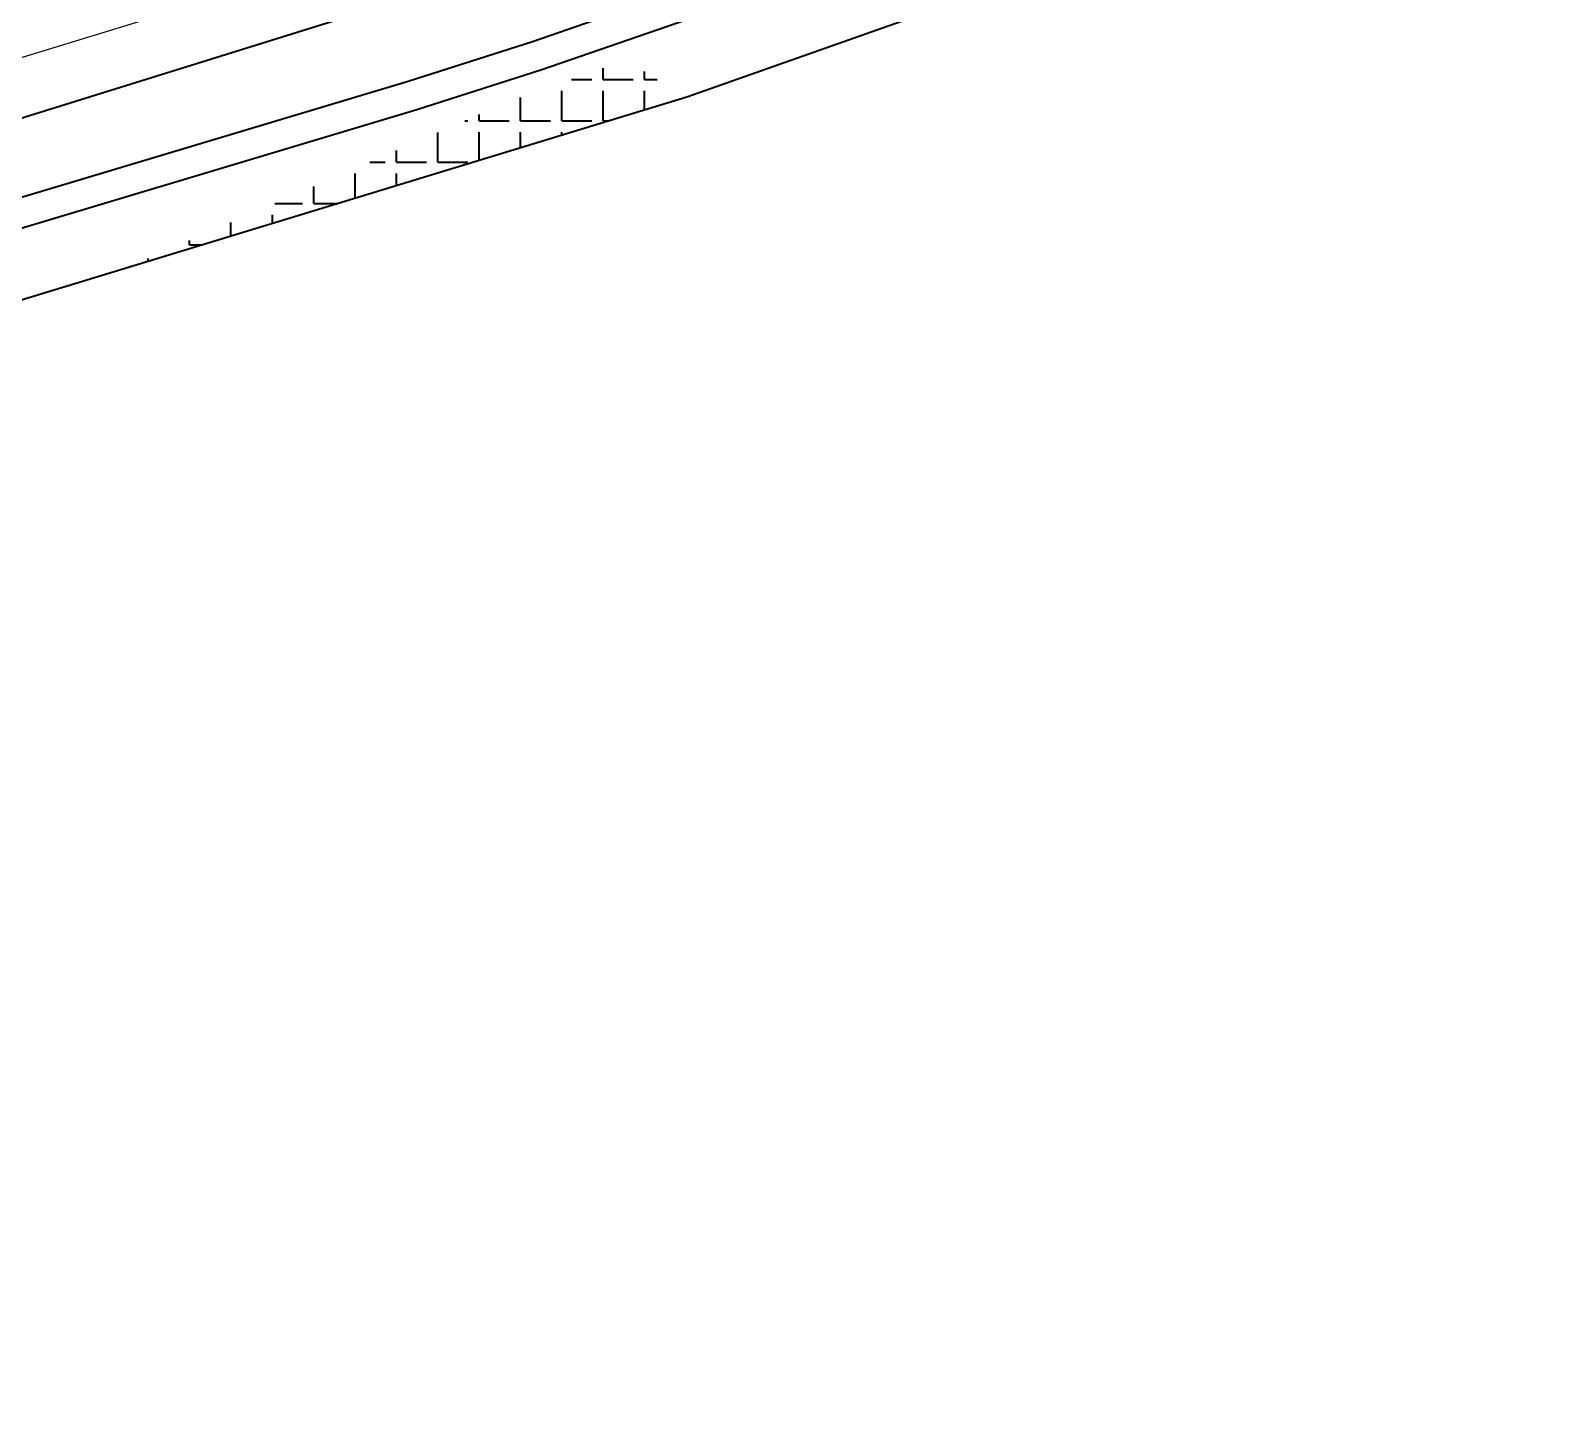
# Model space of a CAD drawing. Header units: metres. Extents: x 201400 to 215600, y 173235 to 1738400.
# Drawn here: x 209229.8 to 209487.7, y 1733051.4 to 1733287.1 of the extents above; entities that cross this region are included whole.
import ezdxf

# ---------------------------------------------------------------- set-up
doc = ezdxf.new("R2010")
doc.units = ezdxf.units.M
doc.layers.add('250Acres', color=7, linetype='Continuous', lineweight=25)
doc.layers.add('B.T. ROAD', color=7, linetype='Continuous')
doc.layers.add('name power lines', color=1, linetype='Continuous')

msp = doc.modelspace()

# ---------------------------------------------------------------- hatches: boundary and pattern name
at = {"lineweight": 35, "true_color": 0xffffdb}
h = msp.add_hatch(dxfattribs=at)
h.set_pattern_fill('ANGLE')
h.set_pattern_definition([(0, (0, 0), (0, 6.985), [5.08, -1.905]), (90, (0, 0), (-6.985, 4e-16), [5.08, -1.905])])
h.paths.add_polyline_path([(209340.42, 1733275.83), (209330.39, 1733282.14), (209310.61, 1733275.13), (209246.02, 1733247.04)])

# ---------------------------------------------------------------- linework, layer by layer
msp.add_lwpolyline([(209913.68, 1733510.63), (209565.77, 1733387.43), (209540.78, 1733378.58), (209512.67, 1733368.62), (209459.85, 1733349.92), (209407.24, 1733331.29), (209294.35, 1733293.02), (209197.29, 1733262.76), (209143.24, 1733246.56), (209098.01, 1733232.99), (209077.48, 1733226.83), (209056.96, 1733220.68), (209036.84, 1733214.65), (208816.26, 1733127.23)])
at = {"layer": '250Acres', "color": 5, "lineweight": 40, "flags": 128}
msp.add_lwpolyline([(209358.11, 1733314.63), (209297.74, 1733439.53), (209205.02, 1733394.55), (208869.61, 1733232.24), (208557.87, 1733080.98), (208563.37, 1733081.98), (208617.7, 1733091.84), (208714.96, 1733101.77), (208754.14, 1733105.78), (208816.26, 1733127.23), (209036.84, 1733214.65), (209056.96, 1733220.68), (209077.48, 1733226.83), (209098.01, 1733232.99), (209143.24, 1733246.56), (209197.29, 1733262.76), (209294.35, 1733293.02)], close=True, dxfattribs=at)
at = {"layer": '250Acres', "color": 2, "lineweight": 40, "flags": 128}
msp.add_lwpolyline([(208583.54, 1733054.77), (208583.54, 1733054.77), (208629.63, 1733062.87), (208700.31, 1733070.11), (208711.06, 1733071.21), (208760.47, 1733076.27), (208902.75, 1733130.96), (209046.28, 1733186.13), (209340.66, 1733275.9), (209383.62, 1733291.07), (209467.45, 1733320.59), (209497.76, 1733331.2), (209669.17, 1733391.38), (209696.24, 1733402.4)], dxfattribs=at)
at = {"layer": '250Acres', "color": 5, "lineweight": 40, "flags": 128}
for points in [[(208583.54, 1733054.77), (208583.54, 1733054.77), (208629.63, 1733062.87), (208700.31, 1733070.11), (208711.06, 1733071.21), (208760.47, 1733076.27), (208902.75, 1733130.96), (209046.28, 1733186.13), (209340.66, 1733275.9), (209383.62, 1733291.07), (209467.45, 1733320.59), (209497.76, 1733331.2), (209669.17, 1733391.38), (209696.24, 1733402.4)], [(208902.75, 1733130.96), (209046.28, 1733186.13), (209340.66, 1733275.9), (209383.62, 1733291.07), (209467.45, 1733320.59), (209482.61, 1733325.89), (209584.52, 1733361.66), (209860.91, 1733068.83), (209849.94, 1733014.74), (209908.66, 1733028.58), (209964.13, 1733025.89), (210001.66, 1732983.96), (210013.57, 1732946.25), (210000.77, 1732855.04), (209945.33, 1732857.01), (209862.42, 1732863.63), (209819.24, 1732866.35), (209815.74, 1732844.95), (209812.2, 1732843.77), (209650.66, 1732789.87)]]:
    msp.add_lwpolyline(points, dxfattribs=at)
at = {"layer": 'B.T. ROAD', "linetype": 'Continuous', "lineweight": 35, "elevation": 309.48}
for points in [[(208982.6, 1733180.7), (209040.99, 1733202.84), (209293.56, 1733278.58), (209314.57, 1733285.29), (209348.58, 1733297.11), (209383.91, 1733309.78), (209533.18, 1733362.36), (209591.51, 1733382.41), (209631.19, 1733396.73), (209665.07, 1733409.05), (209707.06, 1733424.36), (209725.54, 1733430.76), (209738.08, 1733435.13), (209761.68, 1733443.36), (209773.11, 1733447.34), (209947.25, 1733519.16), (210091.83, 1733593.21)], [(208982.6, 1733180.7), (209040.99, 1733202.84), (209293.56, 1733278.58), (209314.57, 1733285.29), (209348.58, 1733297.11), (209383.91, 1733309.78), (209533.18, 1733362.36), (209591.51, 1733382.41), (209631.19, 1733396.73), (209665.07, 1733409.05), (209707.06, 1733424.36), (209725.54, 1733430.76), (209738.08, 1733435.13), (209761.68, 1733443.36), (209773.11, 1733447.34), (209947.25, 1733519.16), (210091.83, 1733593.21)], [(208984.42, 1733176.05), (209042.6, 1733198.1), (209295.04, 1733273.8), (209316.16, 1733280.55), (209350.24, 1733292.4), (209385.58, 1733305.07), (209534.82, 1733357.64), (209593.17, 1733377.7), (209632.9, 1733392.03), (209666.78, 1733404.35), (209708.74, 1733419.64), (209727.18, 1733426.04), (209739.73, 1733430.41), (209763.32, 1733438.64), (209774.89, 1733442.66), (209949.35, 1733514.61), (210094.34, 1733588.88)], [(208984.42, 1733176.05), (209042.6, 1733198.1), (209295.04, 1733273.8), (209316.16, 1733280.55), (209350.24, 1733292.4), (209385.58, 1733305.07), (209534.82, 1733357.64), (209593.17, 1733377.7), (209632.9, 1733392.03), (209666.78, 1733404.35), (209708.74, 1733419.64), (209727.18, 1733426.04), (209739.73, 1733430.41), (209763.32, 1733438.64), (209774.89, 1733442.66), (209949.35, 1733514.61), (210094.34, 1733588.88)]]:
    msp.add_lwpolyline(points, dxfattribs=at)
at = {"layer": 'name power lines', "color": 1, "linetype": 'Continuous', "ltscale": 50}
msp.add_lwpolyline([(209353.97, 1733323.19), (209264.2, 1733293.62), (209214.48, 1733278.36), (209165.08, 1733263.54), (209115.67, 1733248.73), (209074.61, 1733236.41), (209033.55, 1733224.1), (208972.82, 1733200.34), (208912.08, 1733176.57), (208862.43, 1733156.59), (208812.79, 1733136.61), (208782.38, 1733126.11), (208751.97, 1733115.61), (208713.94, 1733111.72), (208713.94, 1733132.99), (208713.94, 1733156.47), (209425.83, 1733501.61)], dxfattribs=at)

doc.saveas('drawing.dxf')
